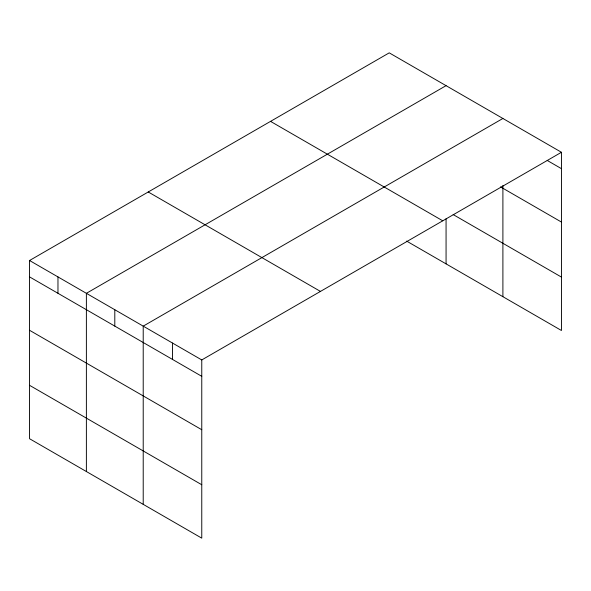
<?xml version="1.0" encoding="UTF-8"?>
<svg xmlns="http://www.w3.org/2000/svg" width="591" height="591" viewBox="0 0 591 591"><rect width="100%" height="100%" fill="white"/><g stroke="black" fill="none" stroke-linecap="round" stroke-linejoin="round"><path stroke-width="0.89" d="M29.55 260.505L201.767 359.941L201.767 538.15L29.55 438.721L29.55 260.505L389.233 52.85L561.45 152.279L561.45 330.495L406.593 241.084M446.065 85.658L86.382 293.321L86.382 471.529M502.897 118.473L143.214 326.136L143.214 504.345M201.767 359.941L561.45 152.279M547.207 160.434L561.45 168.657M500.525 186.889L561.45 222.061M453.164 214.57L561.45 277.083M270.538 121.377L442.755 220.805M148.245 191.979L320.462 291.415M29.55 276.884L201.767 376.319M29.55 330.288L201.767 429.723M29.55 385.317L201.767 484.746M502.897 185.493L502.897 296.682M446.065 218.751L446.065 263.874M172.491 343.039L172.491 359.409M114.802 309.728L114.802 326.106M57.97 276.913L57.97 293.291"/></g></svg>
